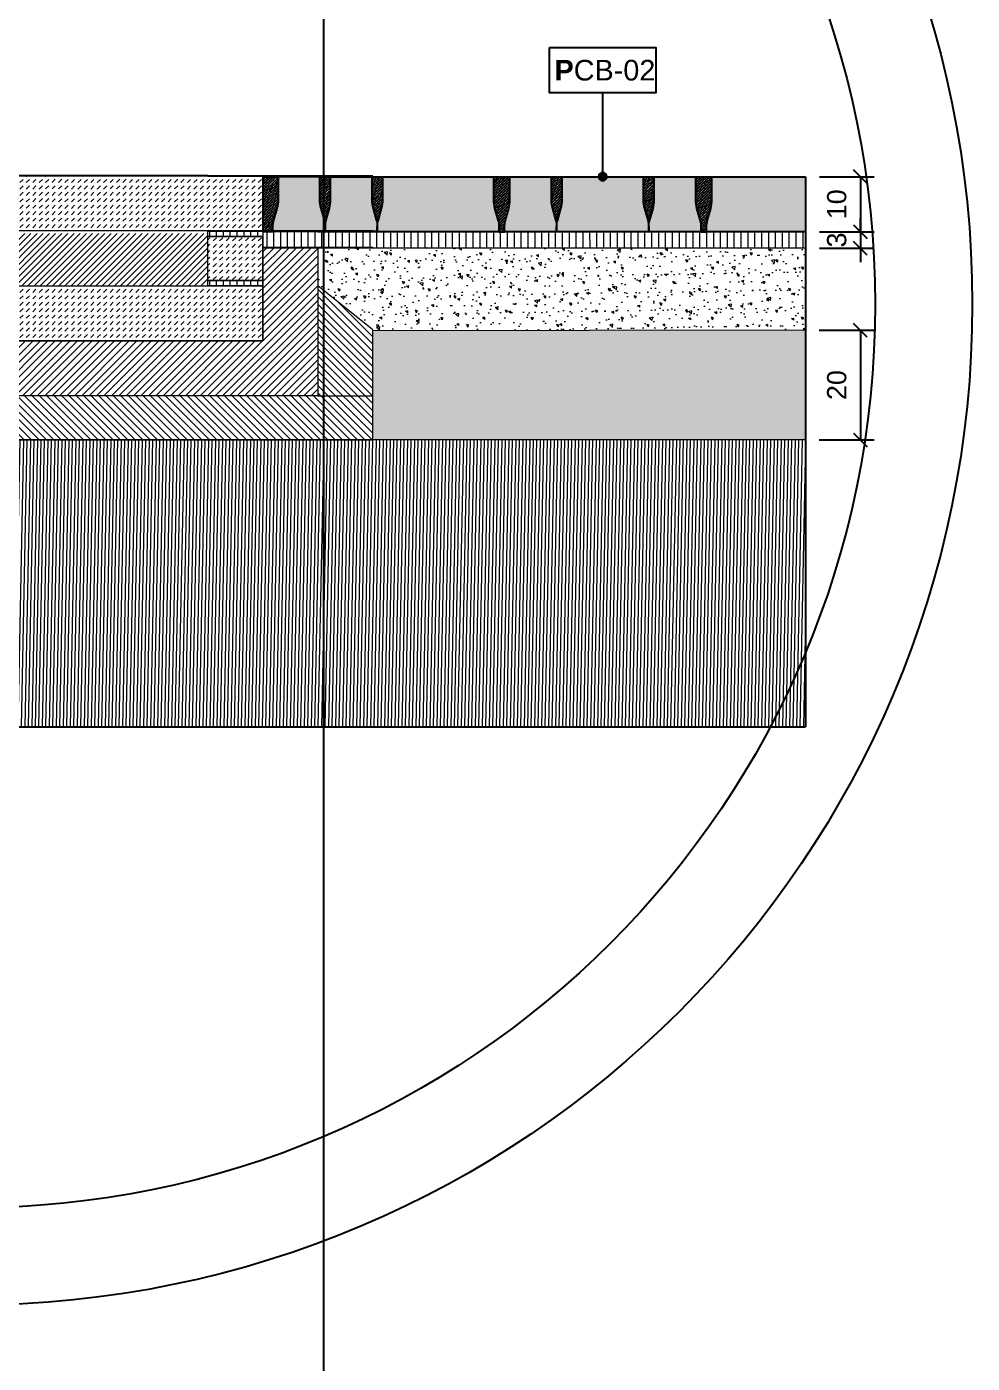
# Model space of a CAD drawing. Header units: metres. Extents: x -325 to 301, y -147 to 149.
# Drawn here: x 71.694 to 73.414, y 77.958 to 80.389 of the extents above; entities that cross this region are included whole.
import ezdxf

# ---------------------------------------------------------------- set-up
doc = ezdxf.new("R2010")
doc.units = ezdxf.units.M
doc.linetypes.add('HIDDEN', pattern=[0.375, 0.25, -0.125])
doc.layers.get('Defpoints').update_dxf_attribs({"lineweight": 13})
for name, color, linetype, plot in [('-aux', 50, 'Continuous', False), ('-AUX-QAD', 5, 'Continuous', False), ('02-L-AUX', 2, 'Continuous', False)]:
    doc.layers.add(name, color=color, linetype=linetype, plot=plot)
doc.layers.add('0-TX-1_25', color=7, linetype='Continuous', true_color=0x3f4f7f)
doc.layers.add('EIT_3 TR sorra', color=7, linetype='Continuous', true_color=0xd8ceb0)
for name, color, linetype in [('02-L-Waterfeatures 02', 152, 'Continuous'), ('1-L- kodolé', 7, 'Continuous'), ('1-SECCIÓ', 1, 'Continuous'), ('A-KEYPLAN_HATCH', 7, 'Continuous'), ('A_TEXT_2', 7, 'Continuous')]:
    doc.layers.add(name, color=color, linetype=linetype)
for name, color, linetype, lineweight, true_color in [('03-TR-Paviment_05_Open Joint Precast Pavements', 7, 'Continuous', 5, 0xb3b3b3), ('03-TR-Paviment_08_Natural Stone Bleachers', 7, 'Continuous', 5, 0xafad9d), ('3-TR sorra granitica', 7, 'Continuous', 0, 0xf2dac9), ('3-TR tot_u', 7, 'Continuous', 5, 0x787878)]:
    doc.layers.add(name, color=color, linetype=linetype, lineweight=lineweight, true_color=true_color)
for name, color, linetype, lineweight in [('1-CM', 7, 'Continuous', 0), ('3-TR Formigó', 252, 'Continuous', 0), ('3-TR Seleccionat', 44, 'Continuous', 0), ('3-TR Tot-u', 37, 'Continuous', 0)]:
    doc.layers.add(name, color=color, linetype=linetype, lineweight=lineweight)
doc.styles.get("Standard").update_dxf_attribs({"font": 'arial.ttf'})
doc.dimstyles.new('ISO-25', dxfattribs={"dimtxt": 0.1, "dimasz": 0.1, "dimexe": 0.1, "dimexo": 0.1, "dimgap": 0.1, "dimtad": 1, "dimdec": 0, "dimlfac": 100, "dimzin": 9, "dimtxsty": 'Standard', "dimblk": 'OBLIQUE', "dimcen": 0.1, "dimadec": 0, "dimazin": 0, "dimtfac": 1, "dimtdec": 0, "dimtmove": 0, "dimatfit": 3, "dimldrblk": 'OBLIQUE', "dimfxl": 1, "dimarcsym": 0})
pattern_1 = [(44.44704254352422, (41.87273347563943, 9.792104224077281), (0.001874050511207277, 0.006619192748027979), [0.008532812500000072, -0.001706562500000015, 0, -0.001706562500000015])]
pattern_2 = [(45, (-73.57863360661477, -79.45729303602415), (0, 0.01172304347040739), [0.00828944353406974, -0.00828944353406974])]

# ---------------------------------------------------------------- blocks, each defined once
blk = doc.blocks.new('POINT')
at = {"layer": '0-TX-1_25'}
h = blk.add_hatch(dxfattribs=at)
h.set_pattern_fill('ANGLE', color=256)
h.set_pattern_definition([(0, (-83.74681484067048, -12.72584030761209), (0, 6.985), [5.08, -1.905]), (90, (-83.74681484067048, -12.72584030761209), (-6.985, 4.277078946022131e-16), [5.08, -1.905])])
edge = h.paths.add_edge_path()
edge.add_arc((0, 0), 0.0075, 0, 360)
h = blk.add_hatch(color=256, dxfattribs=at)
h.dxf.hatch_style = 1
edge = h.paths.add_edge_path()
edge.add_arc((0, 0), 0.0075, 0, 360)
blk.add_circle((0, 0), 0.0075, dxfattribs=at)
blk = doc.blocks.new('hatch keyplan 2')
at = {"layer": 'A-KEYPLAN_HATCH'}
blk.add_lwpolyline([(0, 0.005476596624248486), (0.012874798693294, 0.005476596623793739), (0.012874798693294, -2.273736754432321e-13), (0, 0)], close=True, dxfattribs=at)
blk = doc.blocks.new('hatch keyplan')
at = {"layer": 'A-KEYPLAN_HATCH'}
blk.add_blockref('hatch keyplan 2', (1.430579833341536, 0.8521467901477053), dxfattribs=at)
blk = doc.blocks.new('PCB03')
at = {"layer": 'A-KEYPLAN_HATCH'}
blk.add_blockref('hatch keyplan', (-1.42957983326266, -0.8521467901535917), dxfattribs=at)
at = {"layer": 'A_TEXT_2', "insert": (0.0002022692309803231, 0.0039881901570753), "char_height": 0.0025, "attachment_point": 1}
blk.add_mtext_dynamic_manual_height_columns('\\pi0.00139;{\\fArial|b1|i0|c0|p34;P}CB-02', width=0.01456192034901793, gutter_width=0.015, heights=[0], dxfattribs=at)
blk = doc.blocks.new('_Oblique')
at = {"color": 0, "lineweight": -2}
blk.add_line((-0.499999999995058, -0.4999999998130015), (0.500000000028669, 0.500000000163238), dxfattribs=at)
blk = doc.blocks.new('*D1424')
at = {"layer": '0-TX-1_25', "color": 0, "lineweight": -2, "transparency": 16777216}
for p, q in [((73.13599021217303, 80.11629522311016), (73.23559043338759, 80.11629522311016)), ((73.21059043338758, 80.11629522311016), (73.21059043338758, 80.01629522559831)), ((73.13596491091366, 80.01629522559831), (73.23559043338759, 80.01629522559831))]:
    blk.add_line(p, q, dxfattribs=at)
at = {"layer": 'Defpoints', "color": 0, "transparency": 16777216}
for p in [(73.11099021217302, 80.11629522311016), (73.11096491091365, 80.01629522559831), (73.21059043338758, 80.01629522559831)]:
    blk.add_point(p, dxfattribs=at)
at = {"layer": '0-TX-1_25', "color": 0, "lineweight": -2, "transparency": 16777216, "xscale": 0.025, "yscale": 0.025, "zscale": 0.025}
for p, rotation in [((73.21059043338758, 80.11629522311016), 90), ((73.21059043338758, 80.01629522559831), 270)]:
    blk.add_blockref('_Oblique', p, dxfattribs=dict(at, rotation=rotation))
at = {"layer": '0-TX-1_25', "color": 0, "transparency": 16777216, "insert": (73.16772037881732, 80.0662952243542), "char_height": 0.035, "attachment_point": 5, "rotation": 90}
blk.add_mtext('10', dxfattribs=at)
blk = doc.blocks.new('*D1425')
at = {"layer": '0-TX-1_25', "color": 0, "lineweight": -2, "transparency": 16777216}
for p, q in [((73.21059043338721, 80.01628467904719), (73.21059043338721, 80.0412846790472)), ((73.13596490824526, 80.01628467904719), (73.23559043338722, 80.01628467904719)), ((73.21059043338721, 80.01628467904719), (73.21059043338721, 79.98621941384224)), ((73.13595730135434, 79.98621941384224), (73.23559043338722, 79.98621941384224)), ((73.21059043338721, 79.98621941384224), (73.21059043338721, 79.96121941384223))]:
    blk.add_line(p, q, dxfattribs=at)
at = {"layer": 'Defpoints', "color": 0, "transparency": 16777216}
for p in [(73.11096490824525, 80.01628467904719), (73.11095730135433, 79.98621941384224), (73.21059043338721, 79.98621941384224)]:
    blk.add_point(p, dxfattribs=at)
at = {"layer": '0-TX-1_25', "color": 0, "lineweight": -2, "transparency": 16777216, "xscale": 0.025, "yscale": 0.025, "zscale": 0.025}
for p, rotation in [((73.21059043338721, 80.01628467904719), 270), ((73.21059043338721, 79.98621941384224), 90)]:
    blk.add_blockref('_Oblique', p, dxfattribs=dict(at, rotation=rotation))
at = {"layer": '0-TX-1_25', "color": 0, "transparency": 16777216, "insert": (73.16770844157276, 80.00125204644468), "char_height": 0.035, "attachment_point": 5, "rotation": 90}
blk.add_mtext('3', dxfattribs=at)
blk = doc.blocks.new('*D1426')
at = {"layer": '0-TX-1_25', "color": 0, "lineweight": -2, "transparency": 16777216}
for p, q in [((73.13591957231003, 79.83710018296219), (73.23559043338776, 79.83710018296219)), ((73.21059043338775, 79.83710018296219), (73.21059043338775, 79.63758421608259)), ((73.13589140136014, 79.63758421608259), (73.23559043338776, 79.63758421608259))]:
    blk.add_line(p, q, dxfattribs=at)
at = {"layer": 'Defpoints', "color": 0, "transparency": 16777216}
for p in [(73.11091957231002, 79.83710018296219), (73.11089140136013, 79.63758421608259), (73.21059043338775, 79.63758421608259)]:
    blk.add_point(p, dxfattribs=at)
at = {"layer": '0-TX-1_25', "color": 0, "lineweight": -2, "transparency": 16777216, "xscale": 0.025, "yscale": 0.025, "zscale": 0.025}
for p, rotation in [((73.21059043338775, 79.83710018296219), 90), ((73.21059043338775, 79.63758421608259), 270)]:
    blk.add_blockref('_Oblique', p, dxfattribs=dict(at, rotation=rotation))
at = {"layer": '0-TX-1_25', "color": 0, "transparency": 16777216, "insert": (73.16772037881749, 79.73734219952236), "char_height": 0.035, "attachment_point": 5, "rotation": 90}
blk.add_mtext('20', dxfattribs=at)
blk = doc.blocks.new('Channel 40cm In Situ + NatStone BRIDGE')
at = {"layer": '02-L-Waterfeatures 02', "lineweight": 9, "transparency": 33554687}
h = blk.add_hatch(dxfattribs=at)
h.set_pattern_fill('ANSI31', color=256, scale=0.002499999999999999, angle=2.627825166700061e-09)
h.set_pattern_definition([(45.00000000262782, (-74.46839384800715, -31.50471234945122), (-0.005612660075925638, 0.005612660075410798), [])])
h.paths.add_polyline_path([(0.3000000000000114, 0.3751946548053837), (0.700000000000017, 0.3751946548053837), (0.6999999999999744, 0.2799999999999869), (0.2999999999999829, 0.2799999999999869)])
at = {"layer": '03-TR-Paviment_08_Natural Stone Bleachers'}
h = blk.add_hatch(dxfattribs=at)
h.set_pattern_fill('DASH', color=256, scale=0.00261084835718732, angle=45, style=0, double=1)
h.set_pattern_definition([(45, (-73.5786336066148, -79.25729303602415), (0, 0.01172304347040739), [0.00828944353406974, -0.00828944353406974])])
h.paths.add_polyline_path([(0.2021016175121417, 0.4799999999999898), (0.1999999999999602, 0.3799999999999955), (0.7999999999999545, 0.3803503295530533), (0.7999999999999545, 0.4796496704469178)])
h = blk.add_hatch(dxfattribs=at)
h.set_pattern_fill('DASH', color=256, scale=0.00261084835718732, angle=45, style=0, double=1)
h.set_pattern_definition(pattern_2)
h.paths.add_polyline_path([(0.2999999999999829, 0.370389309610772), (0.1999999999999886, 0.3703893096107862), (0.1999999999999886, 0.289999999999992), (0.2999999999999829, 0.289999999999992)])
h = blk.add_hatch(dxfattribs=at)
h.set_pattern_fill('DASH', color=256, scale=0.00261084835718732, angle=45, style=0, double=1)
h.set_pattern_definition(pattern_2)
h.paths.add_polyline_path([(0.6999999999999744, 0.3699999999999903), (0.6999999999999886, 0.289999999999992), (0.799999999999983, 0.289999999999992), (0.7999999999999687, 0.3699999999999903)])
h = blk.add_hatch(dxfattribs=at)
h.set_pattern_fill('DASH', color=256, scale=0.00261084835718732, angle=45, style=0, double=1)
h.set_pattern_definition(pattern_2)
h.paths.add_polyline_path([(0.2021016175121702, 0.2799999999999869), (0.1999999999999886, 0.1799999999999926), (0.799999999999983, 0.1803503295530504), (0.799999999999983, 0.2796496704469149)])
at = {"layer": '3-TR Formigó'}
h = blk.add_hatch(dxfattribs=at)
h.set_pattern_fill('ANSI31', color=256, scale=0.003, style=0)
h.set_pattern_definition([(45, (-1.72278030314429, -0.4671306817948562), (-0.006735192090801864, 0.006735192090801864), [])])
h.paths.add_polyline_path([(0.9005951657386646, 0.3498399860566224), (0.8004356631852261, 0.3501600139433663), (0.7995643368147398, 0.1799769889708358), (0.2003349191736561, 0.1799769889708358), (0.2003349762293283, 0.3500000212203531), (0.1003579746080447, 0.3499999787796497), (0.1003579302028186, 0.0799999999999983), (0.8994048342612899, 0.0800000000000125)])
h = blk.add_hatch(dxfattribs=at)
h.set_pattern_fill('ANSI31', color=256, scale=0.003, angle=270, style=0)
h.set_pattern_definition([(315, (-73.57863360661477, -79.45729303602415), (0.006735192090801866, 0.006735192090801864), [])])
h.paths.add_polyline_path([(0, 0), (0.9999999999999858, 0), (1, 0.2000000000000313), (0.8999999999999773, 0.2800000000000153), (0.8999999999999915, 0.07999999999998408), (0.1003579302028186, 0.0799999999999983), (0.09999999999999432, 0.2800000000000153), (-2.842170943040401e-14, 0.2000000000000313)])
at = {"layer": '3-TR sorra granitica'}
h = blk.add_hatch(dxfattribs=at)
h.set_pattern_fill('LINE', color=256, scale=0.09999999999999998, angle=54.36802460532453, style=0)
h.set_pattern_definition([(90.01449684407224, (24.09453329562963, 208.5451601081702), (-0.0124999995998879, -3.162720719002675e-06), [])])
h.paths.add_polyline_path([(0.2999999999999829, 0.3803893096107913), (0.1999999999999886, 0.3803893096107913), (0.1999999999999886, 0.3703893096107862), (0.2999999999999829, 0.3703893096107862)])
h = blk.add_hatch(dxfattribs=at)
h.set_pattern_fill('LINE', color=256, scale=0.09999999999999998, angle=54.36802460532453, style=0)
h.set_pattern_definition([(90.01449684407224, (24.59453329562963, 208.5447707985594), (-0.0124999995998879, -3.162720719002675e-06), [])])
h.paths.add_polyline_path([(0.799999999999983, 0.3799999999999812), (0.6999999999999886, 0.3799999999999812), (0.6999999999999886, 0.3699999999999761), (0.799999999999983, 0.3699999999999761)])
h = blk.add_hatch(dxfattribs=at)
h.set_pattern_fill('LINE', color=256, scale=0.09999999999999998, angle=54.36802460532453, style=0)
h.set_pattern_definition([(90.01449684407228, (24.09453329562963, 208.4547707985594), (-0.0124999995998879, -3.162720719002675e-06), [])])
h.paths.add_polyline_path([(0.2999999999999829, 0.289999999999992), (0.1999999999999886, 0.289999999999992), (0.1999999999999886, 0.2799999999999869), (0.2999999999999829, 0.2799999999999869)])
h = blk.add_hatch(dxfattribs=at)
h.set_pattern_fill('LINE', color=256, scale=0.09999999999999998, angle=54.36802460532453, style=0)
h.set_pattern_definition([(90.01449684407226, (24.59453329562963, 208.4547707985594), (-0.0124999995998879, -3.162720719002675e-06), [])])
h.paths.add_polyline_path([(0.799999999999983, 0.289999999999992), (0.6999999999999886, 0.289999999999992), (0.6999999999999886, 0.2799999999999869), (0.799999999999983, 0.2799999999999869)])
at = {"layer": '02-L-AUX'}
for points in [[(0.6999999999999886, 0.4799999999999898), (0, 0.4799999999998903)], [(0.6999999999999886, 0.4799999999999898), (0.9999999999999716, 0.4799999999998903)], [(0.1999999999999886, 0.3799999999999955), (0, 0.379999999999967)], [(0.1999999999999886, 0.3799999999999955), (0.2999999999999829, 0.3799999999999955)], [(0.1999999999999886, 0.3703893096107862), (0.2999999999999829, 0.3703893096107862)], [(0.6999999999999886, 0.3799999999999955), (0.9999999999999716, 0.379999999999967)], [(0.1999999999999886, 0.3499999999999943), (0, 0.3500000000000369)], [(0.799999999999983, 0.3499999999999943), (0.9999999999999716, 0.3500000000000369)]]:
    blk.add_lwpolyline(points, dxfattribs=at)
at = {"layer": '1-CM'}
for points in [[(0.1999999999999886, 0.3799999999999955), (0.1999999999999744, 0.4799999999999187), (0.7999999999999687, 0.4799999999999471), (0.7999999999999687, 0.3799999999999955)], [(0.1999999999999886, 0.3703893096107862), (0.2999999999999829, 0.3703893096107862), (0.2999999999999829, 0.3799999999999955), (0.1999999999999886, 0.3799999999999955)], [(0.7999999999999687, 0.3699999999999761), (0.6999999999999886, 0.3699999999999761), (0.6999999999999886, 0.3799999999999955), (0.7999999999999687, 0.3799999999999955)], [(0.6999999999999886, 0.289999999999992), (0.6999999999999744, 0.3699999999999903), (0.7999999999999687, 0.3699999999999903), (0.799999999999983, 0.289999999999992)], [(0.8999999999999915, 0.0799999999999983), (0.09999999999999432, 0.0799999999999983), (0.09999999999999432, 0.3499999999999943), (0.1999999999999886, 0.3499999999999943), (0.1999999999999886, 0.1799999999999926), (0.799999999999983, 0.1799999999999926), (0.799999999999983, 0.3499999999999943), (0.8999999999999773, 0.3499999999999943)], [(0.2999999999999829, 0.289999999999992), (0.1999999999999886, 0.289999999999992), (0.1999999999999886, 0.2799999999999869), (0.2999999999999829, 0.2799999999999869)], [(0.1999999999999886, 0.2799999999999869), (0.799999999999983, 0.2799999999999869), (0.799999999999983, 0.1799999999999926), (0.1999999999999886, 0.1799999999999926)], [(0.6999999999999886, 0.289999999999992), (0.799999999999983, 0.289999999999992), (0.799999999999983, 0.2799999999999869), (0.6999999999999886, 0.2799999999999869)]]:
    blk.add_lwpolyline(points, close=True, dxfattribs=at)
for points in [[(0.2999999999999829, 0.3703893096107862), (0.2999999999999829, 0.289999999999992), (0.1999999999999886, 0.289999999999992), (0.1999999999999886, 0.3703893096107862)], [(0.1999999999999886, 0.3703893096107862), (0.2999999999999829, 0.3703893096107862)], [(0.09999999999999432, 0.2800000000000153), (-2.842170943040401e-14, 0.2000000000000313), (0, 0.0799999999999983), (0, 0), (0.8999999999999915, 0), (0.9999999999999858, 0), (0.9999999999999716, 0.07999999999998408), (1, 0.2000000000000313), (0.8999999999999773, 0.2800000000000153)]]:
    blk.add_lwpolyline(points, dxfattribs=at)
at = {"layer": '1-CM', "linetype": 'HIDDEN', "ltscale": 0.05}
for points in [[(0.1003579302028186, 0.0799999999999983), (0.0003579302028242637, 0.0799999999999983)], [(0.8999999999999773, 0.07999999999998408), (0.9999999999999716, 0.07999999999998408)]]:
    blk.add_lwpolyline(points, dxfattribs=at)

msp = doc.modelspace()

# ---------------------------------------------------------------- hatches: boundary and pattern name
at = {"layer": '03-TR-Paviment_05_Open Joint Precast Pavements'}
h = msp.add_hatch(color=256, dxfattribs=at)
h.dxf.hatch_style = 1
edge = h.paths.add_edge_path()
edge.add_line((72.14197461872074, 80.01654385097699), (72.14197669099711, 80.02473962907001))
edge.add_arc((72.19039425272204, 80.02472737756047), 0.04841756327498413, 163.9864828330306, 179.9855019594206, ccw=False)
edge.add_line((72.14385545353286, 80.03808404643847), (72.14980734171002, 80.05882227627598))
edge.add_arc((72.09488015632554, 80.07458641513875), 0.05714458651827878, 343.9864856215274, 359.9855047478089)
edge.add_line((72.15202474101508, 80.07457195813701), (72.15203514688491, 80.11569723108384))
edge.add_line((72.15203514688491, 80.11569723108384), (72.15283235199857, 80.11569703030851))
edge.add_line((72.15283235199857, 80.11569703030851), (72.152832564633, 80.11654110609189))
edge.add_line((72.152832564633, 80.11654110609189), (72.22613035719523, 80.11652256095043))
edge.add_line((72.22613035719523, 80.11652256095043), (72.2261301436289, 80.11567848283899))
edge.add_line((72.2261301436289, 80.11567848283899), (72.22692734967482, 80.11567828578869))
edge.add_line((72.22692734967482, 80.11567828578869), (72.22691694333854, 80.07455300958236))
edge.add_arc((72.28406152968404, 80.07453854921764), 0.05714458817508952, 179.9855013763469, 195.9845205026305)
edge.add_line((72.2291263724772, 80.05880220719162), (72.23506776470012, 80.03806096395788))
edge.add_arc((72.18852222389967, 80.0247278503118), 0.04841755144475517, -0.014495633855574397, 15.984523492531878, ccw=False)
edge.add_line((72.23693977379489, 80.02471560083904), (72.2369376991902, 80.01651982274662))
edge.add_line((72.2369376991902, 80.01651982274662), (72.14197461872074, 80.01654385097699))
h = msp.add_hatch(color=256, dxfattribs=at)
h.dxf.hatch_style = 1
edge = h.paths.add_edge_path()
edge.add_line((72.23693770017405, 80.01651634961156), (72.23693977245043, 80.02471212770459))
edge.add_arc((72.28535733417536, 80.02469987619504), 0.04841756327498413, 163.9864828330306, 179.9855019594206, ccw=False)
edge.add_line((72.23881853498618, 80.03805654507305), (72.24477042316333, 80.05879477491055))
edge.add_arc((72.18984323777886, 80.07455891377333), 0.05714458651827878, 343.9864856215274, 359.9855047478089)
edge.add_line((72.2469878224684, 80.07454445677159), (72.24699822833823, 80.11566972971842))
edge.add_line((72.24699822833823, 80.11566972971842), (72.24779543345188, 80.11566952894309))
edge.add_line((72.24779543345188, 80.11566952894309), (72.24779564608632, 80.11651360472646))
edge.add_line((72.24779564608632, 80.11651360472646), (72.32109343864855, 80.116495059585))
edge.add_line((72.32109343864855, 80.116495059585), (72.32109322508221, 80.11565098147356))
edge.add_line((72.32109322508221, 80.11565098147356), (72.32189043112814, 80.11565078442327))
edge.add_line((72.32189043112814, 80.11565078442327), (72.32188002479185, 80.07452550821694))
edge.add_arc((72.37902461113735, 80.07451104785221), 0.05714458817508952, 179.9855013763469, 195.9845205026305)
edge.add_line((72.32408945393051, 80.0587747058262), (72.33003084615343, 80.03803346259245))
edge.add_arc((72.28348530535298, 80.02470034894638), 0.04841755144475517, -0.014495633855574397, 15.984523492531878, ccw=False)
edge.add_line((72.3319028552482, 80.02468809947362), (72.33190078064351, 80.0164923213812))
edge.add_line((72.33190078064351, 80.0164923213812), (72.23693770017405, 80.01651634961156))
h = msp.add_hatch(color=256, dxfattribs=at)
h.dxf.hatch_style = 1
edge = h.paths.add_edge_path()
edge.add_line((72.33190078437003, 80.01649232626971), (72.33190285664654, 80.02468810482839))
edge.add_arc((72.38032041316853, 80.02467585427846), 0.04841755807180651, 163.9864839670533, 179.9855030934418, ccw=False)
edge.add_line((72.33378161871627, 80.03803252079997), (72.33973350689341, 80.05877075063749))
edge.add_arc((72.28480631653878, 80.07453489020001), 0.05714459148861489, 343.9864863218742, 359.9855054481558)
edge.add_line((72.34195090619883, 80.07452043389551), (72.34196131160299, 80.11564570684244))
edge.add_line((72.34196131160299, 80.11564570684244), (72.3427585171822, 80.11564550560135))
edge.add_line((72.3427585171822, 80.11564550560135), (72.3427587307483, 80.11648958278148))
edge.add_line((72.3427587307483, 80.11648958278148), (72.54233017366995, 80.11643908822616))
edge.add_line((72.54233017366995, 80.11643908822616), (72.54232995963795, 80.11559501011483))
edge.add_line((72.54232995963795, 80.11559501011483), (72.54312716475219, 80.1155948116678))
edge.add_line((72.54312716475219, 80.1155948116678), (72.54311676027892, 80.07446953685798))
edge.add_arc((72.60026134804787, 80.0744550746033), 0.05714458959901223, 179.9854994817636, 195.9845186080448)
edge.add_line((72.5453261889518, 80.0587187340017), (72.55126758164039, 80.03797749076782))
edge.add_arc((72.50472204037514, 80.02464438043548), 0.0484175509790517, -0.01449955507098366, 15.984519571321187, ccw=False)
edge.add_line((72.55313958980382, 80.02463212764923), (72.55313751659614, 80.01643634955646))
edge.add_line((72.55313751659614, 80.01643634955646), (72.33190078437003, 80.01649232626971))
h = msp.add_hatch(color=256, dxfattribs=at)
h.dxf.hatch_style = 1
edge = h.paths.add_edge_path()
edge.add_line((72.56313751558933, 80.01643382916293), (72.56313958926295, 80.02462960818691))
edge.add_arc((72.61155714956341, 80.02461735478816), 0.0484175618509946, 163.986480596979, 179.9854997233697, ccw=False)
edge.add_line((72.56501835226423, 80.03797402508958), (72.57097023950992, 80.05871225446171))
edge.add_arc((72.51604305246885, 80.07447639355779), 0.05714458817495802, 343.9864858548934, 359.9855049811771)
edge.add_line((72.57318763881513, 80.07446193678838), (72.57319804468518, 80.11558721066653))
edge.add_line((72.57319804468518, 80.11558721066653), (72.57399524979897, 80.11558701035688))
edge.add_line((72.57399524979897, 80.11558701035688), (72.57399546289881, 80.1164310852088))
edge.add_line((72.57399546289881, 80.1164310852088), (72.64729325499538, 80.11641254006747))
edge.add_line((72.64729325499538, 80.11641254006747), (72.64729304142928, 80.11556846288734))
edge.add_line((72.64729304142928, 80.11556846288734), (72.6480902470091, 80.11556826397454))
edge.add_line((72.6480902470091, 80.11556826397454), (72.64807984207023, 80.07444298963047))
edge.add_arc((72.70522443338587, 80.07442852856612), 0.05714459314539916, 179.9855006761281, 195.9845198024084)
edge.add_line((72.65028927120856, 80.05869218584276), (72.65623066343159, 80.03795094307466))
edge.add_arc((72.60968511719582, 80.02461783204498), 0.04841755594942083, -0.014500381517507321, 15.984518744868922, ccw=False)
edge.add_line((72.65810267159469, 80.02460557855909), (72.65810059792156, 80.01640980139776))
edge.add_line((72.65810059792156, 80.01640980139776), (72.56313751558933, 80.01643382916293))
h = msp.add_hatch(color=256, dxfattribs=at)
h.dxf.hatch_style = 1
edge = h.paths.add_edge_path()
edge.add_line((72.65810059792355, 80.016409809314), (72.65810267206272, 80.02460558787222))
edge.add_arc((72.70652022977669, 80.02459334086845), 0.04841755926287322, 163.9864881638198, 179.985507290213, ccw=False)
edge.add_line((72.65998143320124, 80.03795000430969), (72.66593332091271, 80.05868823414734))
edge.add_arc((72.6110061307915, 80.07445237536666), 0.05714459172131069, 343.9864846605887, 359.9855037868737)
edge.add_line((72.66815072068383, 80.0744379174052), (72.66816112655363, 80.11556319035205))
edge.add_line((72.66816112655363, 80.11556319035205), (72.66895833166717, 80.11556298911106))
edge.add_line((72.66895833166717, 80.11556298911106), (72.66895854523291, 80.1164070648942))
edge.add_line((72.66895854523291, 80.1164070648942), (72.814784411832, 80.11637016982904))
edge.add_line((72.814784411832, 80.11637016982904), (72.8147841973342, 80.11552609125215))
edge.add_line((72.8147841973342, 80.11552609125215), (72.81558140291448, 80.11552589420198))
edge.add_line((72.81558140291448, 80.11552589420198), (72.81557099704385, 80.07440061799552))
edge.add_arc((72.87271558385576, 80.07438616094421), 0.05714458864066561, 179.9855046986487, 195.9845238249312)
edge.add_line((72.81778042711382, 80.05864981560457), (72.82372181887098, 80.03790857190525))
edge.add_arc((72.77717627641374, 80.02457545802676), 0.04841755310148695, -0.014495909354820924, 15.984523217032176, ccw=False)
edge.add_line((72.82559382796563, 80.02456320832077), (72.82559175475828, 80.01636743162499))
edge.add_line((72.82559175475828, 80.01636743162499), (72.65810059792355, 80.016409809314))
h = msp.add_hatch(color=256, dxfattribs=at)
h.dxf.hatch_style = 1
edge = h.paths.add_edge_path()
edge.add_line((72.82559175475828, 80.01636743162499), (72.82559382703465, 80.02456320971801))
edge.add_arc((72.87401138875958, 80.02455095820848), 0.04841756327498413, 163.9864828330468, 179.9855019594375, ccw=False)
edge.add_line((72.8274725895704, 80.03790762708647), (72.83342447774754, 80.05864585692397))
edge.add_arc((72.77849729236308, 80.07440999578678), 0.05714458651827296, 343.9864856214961, 359.9855047477805)
edge.add_line((72.83564187705262, 80.07439553878501), (72.83565228292245, 80.11552081173184))
edge.add_line((72.83565228292245, 80.11552081173184), (72.83644948803611, 80.11552061095648))
edge.add_line((72.83644948803611, 80.11552061095648), (72.83644970067054, 80.11636468673989))
edge.add_line((72.83644970067054, 80.11636468673989), (72.90974749323276, 80.11634614159843))
edge.add_line((72.90974749323276, 80.11634614159843), (72.90974727966643, 80.11550206348699))
edge.add_line((72.90974727966643, 80.11550206348699), (72.91054448571236, 80.11550186643669))
edge.add_line((72.91054448571236, 80.11550186643669), (72.91053407937606, 80.07437659023034))
edge.add_arc((72.96767866572152, 80.07436212986569), 0.05714458817504688, 179.9855013764181, 195.984520502701)
edge.add_line((72.91274350851474, 80.05862578783962), (72.91868490073766, 80.03788454460586))
edge.add_arc((72.87213935993721, 80.02455143095979), 0.04841755144475517, -0.014495633855574397, 15.984523492531878, ccw=False)
edge.add_line((72.92055690983243, 80.02453918148703), (72.92055483522773, 80.01634340339461))
edge.add_line((72.92055483522773, 80.01634340339461), (72.82559175475828, 80.01636743162499))
h = msp.add_hatch(color=256, dxfattribs=at)
h.dxf.hatch_style = 1
edge = h.paths.add_edge_path()
edge.add_line((73.11096491091365, 80.01629522559828), (73.110990212173, 80.11629522311013))
edge.add_line((73.110990212173, 80.11629522311013), (72.94141278339035, 80.11633812833628))
edge.add_line((72.94141278339035, 80.11633812833628), (72.9414125698246, 80.11549405255313))
edge.add_line((72.9414125698246, 80.11549405255313), (72.94061536471118, 80.11549425425979))
edge.add_line((72.94061536471118, 80.11549425425979), (72.94060495930705, 80.07436898131283))
edge.add_arc((72.88346036752613, 80.07438344069854), 0.05714459361025222, 343.98648323284095, 359.9855023593302, ccw=False)
edge.add_line((72.93838755907016, 80.0586192975894), (72.93243567135868, 80.03788106775174))
edge.add_arc((72.97897446581098, 80.02452440123027), 0.04841755807183493, 163.9864839671149, 179.9855030934746)
edge.add_line((72.93055690928895, 80.02453665178017), (72.93055483654678, 80.01634087322162))
edge.add_line((72.93055483654678, 80.01634087322162), (73.11096491091365, 80.01629522559828))
at = {"layer": '3-TR Seleccionat'}
h = msp.add_hatch(dxfattribs=at)
h.set_pattern_fill('ANSI31', color=256, scale=0.002, angle=223.8682194563586, style=0)
h.set_pattern_definition([(268.8682194563586, (428207.7918871925, -659342.0485107687), (-0.006348761178338337, 0.0001254252782496586), [])])
h.paths.add_polyline_path([(70.23050290358867, 79.63742942411915), (70.23050290358867, 79.11534834763397), (73.11134009792734, 79.11534834763397), (73.11134009792734, 79.6379909167658), (72.02354350174323, 79.6379909167658), (71.50344901365679, 79.6379909167658)])
at = {"layer": '3-TR sorra granitica'}
h = msp.add_hatch(dxfattribs=at)
h.set_pattern_fill('LINE', color=256, scale=0.09999999999999998, angle=54.36802460532453, style=0)
h.set_pattern_definition([(90.01449684407235, (95.79110275207881, 288.1782643240952), (-0.0124999995998879, -3.162720719002675e-06), [])])
h.paths.add_polyline_path([(72.2257727788906, 80.01625808077549), (72.22388603008774, 80.01534899272204), (72.12401129446116, 80.01609676928823), (72.12384176818212, 80.00800476194206), (72.12392653132164, 80.00768157967886), (72.12392653132164, 79.98768157967886), (72.22386579890644, 79.98702847060821), (72.22388596028935, 80.0162579862842)])
h.paths.add_polyline_path([(73.11095743059472, 79.98673022020894), (73.1109649127316, 80.01630241091414), (72.22619449281846, 80.01625810189476), (72.22961439903098, 79.98702472745104)])
at = {"layer": '3-TR Tot-u'}
h = msp.add_hatch(dxfattribs=at)
h.set_pattern_fill('EARTH', color=256, scale=0.005, angle=-84.07414778341365)
h.set_pattern_definition([(275.9258522165863, (7.704253271968483, 0.250561291882903), (0.03485825126725671, -0.02830242601949161), [0.03175, -0.03175]), (275.9258522165863, (7.716095898959749, 0.251790509116859), (0.03485825126725671, -0.02830242601949161), [0.03175, -0.03175]), (275.9258522165863, (7.727938525951013, 0.2530197263508149), (0.03485825126725671, -0.02830242601949161), [0.03175, -0.03175]), (5.925852216586344, (7.732295807359421, 0.2494819230983785), (0.02830242601949161, 0.03485825126725671), [0.03174999999999998, -0.03174999999999998]), (5.925852216586344, (7.733525024593376, 0.2376392961071132), (0.02830242601949161, 0.03485825126725671), [0.03174999999999998, -0.03174999999999998]), (5.925852216586344, (7.734754241827332, 0.2257966691158478), (0.02830242601949161, 0.03485825126725671), [0.03174999999999998, -0.03174999999999998])])
h.paths.add_polyline_path([(71.32392653132165, 79.83777331075562), (70.23050290358867, 79.83742942411915), (70.23050290358867, 79.63742942411915), (73.11086919515688, 79.6379909167658), (73.11091957231001, 79.83710018296216), (72.32392653132167, 79.83628327515538), (72.32392653132165, 79.71566186349253), (72.32392653132166, 79.63777331075559), (71.32392653132167, 79.6378365292112)])
at = {"layer": '3-TR tot_u'}
h = msp.add_hatch(dxfattribs=at)
h.set_pattern_fill('AR-CONC', color=256, scale=0.0002499999999999997, angle=92.9928143935928)
h.set_pattern_definition([(142.9928143935928, (7.904253271968486, 0.250561291882903), (0.00160133854976033, 0.04569209416202706), [0.004762499999999995, -0.05238749999999995]), (87.99281439359284, (7.904253271968486, 0.250561291882903), (-0.04723904418761809, -0.01129264178091974), [0.003809999999999996, -0.04191014604249996]), (193.4442590935928, (7.904386716578123, 0.2543689541782528), (-0.04563770368725484, 0.03439945236275431), [0.004047502199999993, -0.04452256114999992]), (139.1770143935928, (7.891570593619341, 0.2498982157996776), (0.00695793884922797, 0.0682260934048176), [0.007143749999999992, -0.07858124999999991]), (189.6283720035927, (7.892150415296188, 0.2555837182149712), (-0.06487092434638955, 0.05604051034146583), [0.006071255784999993, -0.06678390203999993]), (84.17696556359282, (7.891570593619341, 0.2498982157996776), (-0.06487092434352237, 0.05604051034498883), [0.005714991767499994, -0.06286493297999993]), (113.9928143935928, (7.894409725165015, 0.2564053239950561), (0.02355245547627941, 0.03918673552424966), [0.004762499999999994, -0.05238749999999994]), (58.99281439359278, (7.894409725165015, 0.2564053239950561), (-0.04679086962607495, 0.01302528763197387), [0.003809999999999996, -0.04190999999999995]), (164.4442593935928, (7.896372429800865, 0.259670885287972), (-0.02323841438272714, 0.05221202305941412), [0.004047502199999996, -0.04452248439999995]), (130.4928143935928, (7.904253271968486, 0.250561291882903), (-0.02115024290892982, -0.0003325720948346777), [0, -0.04140199999999996, 0, -0.04254499999999996, 0, -0.04206874999999995]), (100.4928143935928, (7.904253271968486, 0.250561291882903), (-0.02588315998721204, 0.01537450676871891), [0, -0.02425699999999997, 0, -0.04044949999999996, 0, -0.01603374999999999]), (60.4928143935928, (7.904992601801282, 0.2364201055236071), (-0.0003395878614522781, 0.03392619092123889), [0, -0.01587499999999998, 0, -0.04952999999999995, 0, -0.06572249999999992]), (50.49281439359279, (7.905324139842895, 0.2300787663490349), (-0.008281435526141462, 0.03664990282591291), [0, -0.02063749999999996, 0, -0.03289299999999994, 0, -0.04667249999999992])])
h.paths.add_polyline_path([(73.11091965561216, 79.83742942411915), (73.11095735991641, 79.98645087305734), (72.2267400989687, 79.98702659902962), (72.22392653132165, 79.9177733107556), (72.32392653132167, 79.83777331075562)])
at = {"layer": 'EIT_3 TR sorra'}
h = msp.add_hatch(dxfattribs=at)
h.set_pattern_fill('ANSI36', color=256, scale=0.00107500000000001, angle=-0.5529574564757708, style=0, double=1)
h.set_pattern_definition([(44.44704254352422, (42.36642444521857, 9.79225188361374), (0.001874050511207277, 0.006619192748027979), [0.008532812500000068, -0.001706562500000014, 0, -0.001706562500000014])])
edge = h.paths.add_edge_path()
edge.add_arc((72.20983876221808, 80.02143807555075), 0.06804272974132691, 165.8674563843116, 184.1520075829988, ccw=False)
edge.add_line((72.14385544862994, 80.0380517867129), (72.14980733494535, 80.05879002027619))
edge.add_arc((72.09488014743751, 80.07455415605882), 0.05714458770955504, 343.9864891772983, 359.9855083035136)
edge.add_line((72.15202473331922, 80.0745397026031), (72.15203513960797, 80.11566847173489))
edge.add_line((72.15203513960797, 80.11566847173489), (72.13196426192702, 80.11567354908219))
edge.add_line((72.13196426192702, 80.11567354908219), (72.12391513321377, 80.11561301352232))
edge.add_line((72.12391513321377, 80.11561301352232), (72.12393788063673, 80.01646939093645))
edge.add_line((72.12393788063673, 80.01646939093645), (72.14197461242092, 80.01651159171743))
h = msp.add_hatch(dxfattribs=at)
h.set_pattern_fill('ANSI36', color=256, scale=0.00107500000000001, angle=-0.5529574564757708, style=0, double=1)
h.set_pattern_definition([(44.44704254352422, (41.77777039604691, 9.792131720552778), (0.001874050511207277, 0.006619192748027979), [0.00853281250000007, -0.001706562500000015, 0, -0.001706562500000015])])
edge = h.paths.add_edge_path()
edge.add_line((72.23693770110366, 80.01651634518751), (72.2369397747769, 80.02471212281453))
edge.add_arc((72.28535732775369, 80.02469987345653), 0.04841755452629471, 163.9864853767539, 179.9855045028616, ccw=False)
edge.add_line((72.23881853638073, 80.03805653785493), (72.24477042269618, 80.0587947714182))
edge.add_arc((72.18984323423129, 80.07455891240431), 0.05714459006491449, 343.9864844272153, 359.9855035534343)
edge.add_line((72.24698782246716, 80.07454445421045), (72.2469982292167, 80.11567320401714))
edge.add_line((72.2469982292167, 80.11567320401714), (72.22692735153562, 80.11567828089876))
edge.add_line((72.22692735153562, 80.11567828089876), (72.22691694525163, 80.07454953062627))
edge.add_arc((72.2840615351436, 80.07453507145175), 0.05714459172126336, 179.9855025705973, 195.984521696908)
edge.add_line((72.22912637485571, 80.05879872730412), (72.2350677675449, 80.03805748639854))
edge.add_arc((72.18852223148212, 80.02472437510647), 0.04841754624202139, -0.01449676774711861, 15.984522358467814, ccw=False)
edge.add_line((72.23693977617437, 80.02471212467684), (72.23693770203485, 80.01651634472164))
h = msp.add_hatch(dxfattribs=at)
h.set_pattern_fill('ANSI36', color=256, scale=0.00107500000000001, angle=-0.5529574564757708, style=0, double=1)
h.set_pattern_definition(pattern_1)
edge = h.paths.add_edge_path()
edge.add_line((72.33190078069617, 80.01648884871202), (72.33190285436942, 80.02468462633904))
edge.add_arc((72.3803204073462, 80.02467237698103), 0.04841755452629471, 163.9864853767539, 179.9855045028616, ccw=False)
edge.add_line((72.33378161597325, 80.03802904137943), (72.3397335022887, 80.05876727494271))
edge.add_arc((72.28480631382381, 80.07453141592882), 0.05714459006491449, 343.9864844272153, 359.9855035534343)
edge.add_line((72.34195090205968, 80.07451695773496), (72.34196130880922, 80.11564570754165))
edge.add_line((72.34196130880922, 80.11564570754165), (72.32189043112814, 80.11565078442327))
edge.add_line((72.32189043112814, 80.11565078442327), (72.32188002484415, 80.07452203415077))
edge.add_arc((72.37902461473612, 80.07450757497625), 0.05714459172126336, 179.9855025705973, 195.984521696908)
edge.add_line((72.32408945444823, 80.05877123082863), (72.33003084713742, 80.03802998992305))
edge.add_arc((72.28348531107464, 80.02469687863098), 0.04841754624202139, -0.01449676774711861, 15.984522358467814, ccw=False)
edge.add_line((72.33190285576688, 80.02468462820134), (72.33190078162737, 80.01648884824614))
h = msp.add_hatch(dxfattribs=at)
h.set_pattern_fill('ANSI36', color=256, scale=0.00107500000000001, angle=-0.5529574564757708, style=0, double=1)
h.set_pattern_definition(pattern_1)
edge = h.paths.add_edge_path()
edge.add_line((72.55313751525058, 80.01643287199818), (72.56313751330988, 80.01643034136036))
edge.add_line((72.56313751330988, 80.01643034136036), (72.56313958744914, 80.02462612038423))
edge.add_arc((72.61155713876904, 80.02461387079379), 0.04841755286946739, 163.9864851012045, 179.9855042273121, ccw=False)
edge.add_line((72.56501834905286, 80.03797053495894), (72.57097023490253, 80.05870876805669))
edge.add_arc((72.51604305140789, 80.07447290834297), 0.05714458509447293, 343.9864837269268, 359.9855028531442)
edge.add_line((72.57318763467315, 80.07445844945192), (72.57319804096007, 80.11558721136596))
edge.add_line((72.57319804096007, 80.11558721136596), (72.54312716382259, 80.11559481842012))
edge.add_line((72.54312716382259, 80.11559481842012), (72.54311675846724, 80.07446605743718))
edge.add_arc((72.60026134835925, 80.07445159826266), 0.057144591721306, 179.9855025705973, 195.98452169691)
edge.add_line((72.54532618807131, 80.05871525411501), (72.55126758076051, 80.03797401320944))
edge.add_arc((72.50472204115157, 80.02464090310939), 0.04841754932281962, -0.0144992794035943, 15.98451984680878, ccw=False)
edge.add_line((72.55313958892407, 80.02462865055651), (72.55313751525058, 80.01643287199818))
edge.add_line((72.55313751525058, 80.01643287199818), (72.56313751330988, 80.01643034136036))
h = msp.add_hatch(dxfattribs=at)
h.set_pattern_fill('ANSI36', color=256, scale=0.00107500000000001, angle=-0.5529574564757708, style=0, double=1)
h.set_pattern_definition(pattern_1)
edge = h.paths.add_edge_path()
edge.add_line((72.65810059564187, 80.01640631266386), (72.65810266931513, 80.02460209029086))
edge.add_arc((72.7065202239488, 80.02458984116528), 0.04841755618312204, 163.9864856523033, 179.985504778411, ccw=False)
edge.add_line((72.65998143091907, 80.03794650579692), (72.66593331723439, 80.05868473889453))
edge.add_arc((72.61100612734606, 80.07444888177056), 0.05714459195448841, 343.9864829995308, 359.9855021257485)
edge.add_line((72.66815071747115, 80.07443442215231), (72.6681611228285, 80.11556319105149))
edge.add_line((72.6681611228285, 80.11556319105149), (72.64809024468177, 80.11556826793324))
edge.add_line((72.64809024468177, 80.11556826793324), (72.64807983932442, 80.07443949903404))
edge.add_arc((72.70522443087312, 80.07442503962625), 0.05714459337803798, 179.9855023371292, 195.9845214634393)
edge.add_line((72.65028926892838, 80.05868869524623), (72.65623066115165, 80.03794745340943))
edge.add_arc((72.60968512886734, 80.02461433926848), 0.04841754339416195, -0.01449229551587905, 15.98452683069462, ccw=False)
edge.add_line((72.65810267071268, 80.0246020926188), (72.65810059657296, 80.01640631173231))
h = msp.add_hatch(dxfattribs=at)
h.set_pattern_fill('ANSI36', color=256, scale=0.00107500000000001, angle=-0.5529574564757708, style=0, double=1)
h.set_pattern_definition(pattern_1)
edge = h.paths.add_edge_path()
edge.add_line((72.82559175061358, 80.01636393357835), (72.82559382614959, 80.02455971167052))
edge.add_arc((72.87401138101559, 80.02454746088799), 0.04841755641587452, 163.9864836915813, 179.9855028176907, ccw=False)
edge.add_line((72.82747258821922, 80.03790412717645), (72.83342447453465, 80.05864236073974))
edge.add_arc((72.77849728702681, 80.07440649652237), 0.05714458770955504, 343.9864891772983, 359.9855083035136)
edge.add_line((72.83564187290852, 80.07439204306665), (72.83565227919728, 80.11552081219844))
edge.add_line((72.83565227919728, 80.11552081219844), (72.81558140151633, 80.11552588954574))
edge.add_line((72.81558140151633, 80.11552588954574), (72.81557099615878, 80.07439711994803))
edge.add_arc((72.87271558297054, 80.07438266289672), 0.05714458864050929, 179.9855046986487, 195.9845238249607)
edge.add_line((72.81778042622875, 80.05864631755709), (72.82372181752083, 80.0379050761862))
edge.add_arc((72.77717627884157, 80.0245719594587), 0.04841755025414485, -0.014491436956006964, 15.984527689258016, ccw=False)
edge.add_line((72.82559382754707, 80.02455971353281), (72.82559175201021, 80.01636393218098))
h = msp.add_hatch(dxfattribs=at)
h.set_pattern_fill('ANSI36', color=256, scale=0.00107500000000001, angle=-0.5529574564757708, style=0, double=1)
h.set_pattern_definition(pattern_1)
edge = h.paths.add_edge_path()
edge.add_line((72.920554835274, 80.0163399053469), (72.93055483286776, 80.01633737517486))
edge.add_line((72.93055483286776, 80.01633737517486), (72.93055690793808, 80.02453315326714))
edge.add_arc((72.97897446068251, 80.02452090556588), 0.04841755429351392, 163.9864873372218, 179.9855064633297, ccw=False)
edge.add_line((72.93243566907628, 80.03787756830766), (72.93838755632315, 80.05861580233636))
edge.add_arc((72.88346037093851, 80.07437994119921), 0.05714458651846229, 343.9864856215061, 359.9855047477235)
edge.add_line((72.94060495562823, 80.07436548419739), (72.94061536191732, 80.11549425472616))
edge.add_line((72.94061536191732, 80.11549425472616), (72.91054448384864, 80.1155018622462))
edge.add_line((72.91054448384864, 80.1155018622462), (72.91053407895666, 80.07437309218275))
edge.add_arc((72.96767866861539, 80.07435863135157), 0.05714459148843981, 179.9855009094963, 195.9845200358107)
edge.add_line((72.91274350809509, 80.05862228886072), (72.91868489985272, 80.03788104702404))
edge.add_arc((72.8721393640223, 80.02454793407519), 0.04841754647488581, -0.014494807240112095, 15.984524318972774, ccw=False)
edge.add_line((72.92055690894783, 80.02453568530221), (72.920554835274, 80.0163399053469))
edge.add_line((72.920554835274, 80.0163399053469), (72.93055483286776, 80.01633737517486))

# ---------------------------------------------------------------- linework, layer by layer
at = {"layer": '-aux'}
msp.add_lwpolyline([(72.23447743480324, 3.456691224966903), (72.23447743480324, 133.4566912249669)], dxfattribs=at)
for points in [[(72.14197461242092, 80.01651159171743), (72.1419746110243, 80.0165115931148), (72.14197461242092, 80.01651159171743, -0.07995110872889244), (72.14385544862994, 80.0380517867129), (72.14980733494535, 80.05879002027619, 0.06992251114800961), (72.15202473331922, 80.0745397026031), (72.15203513960797, 80.11566847173489), (72.13196426192702, 80.11567354908219), (72.12391513321377, 80.11561301352232), (72.12393788063673, 80.01646939093645), (72.14197461242092, 80.01651159171743), (72.1419746110243, 80.0165115931148)], [(72.23693770203485, 80.01651634472164), (72.23693770110366, 80.01651634518751), (72.2369397747769, 80.02471212281453, -0.06992251114754273), (72.23881853638073, 80.03805653785493), (72.24477042269618, 80.0587947714182, 0.06992251114800961), (72.24698782246716, 80.07454445421045), (72.2469982292167, 80.11567320401714), (72.22692735153562, 80.11567828089876), (72.22691694525163, 80.07454953062627, 0.0699225111484148), (72.22912637485571, 80.05879872730412), (72.2350677675449, 80.03805748639854, -0.06992251114798485), (72.23693977617437, 80.02471212467684), (72.23693770203485, 80.01651634472164), (72.23693770110366, 80.01651634518751)], [(72.33190078162737, 80.01648884824614), (72.33190078069617, 80.01648884871202), (72.33190285436942, 80.02468462633904, -0.06992251114754273), (72.33378161597325, 80.03802904137943), (72.3397335022887, 80.05876727494271, 0.06992251114800961), (72.34195090205968, 80.07451695773496), (72.34196130880922, 80.11564570754165), (72.32189043112814, 80.11565078442327), (72.32188002484415, 80.07452203415077, 0.0699225111484148), (72.32408945444823, 80.05877123082863), (72.33003084713742, 80.03802998992305, -0.06992251114798485), (72.33190285576688, 80.02468462820134), (72.33190078162737, 80.01648884824614), (72.33190078069617, 80.01648884871202)], [(72.55313751525058, 80.01643287199818), (72.56313751330988, 80.01643034136036), (72.56313958744914, 80.02462612038423, -0.06992251114754273), (72.56501834905286, 80.03797053495894), (72.57097023490253, 80.05870876805669, 0.06992251114800961), (72.57318763467315, 80.07445844945192), (72.57319804096007, 80.11558721136596), (72.54312716382259, 80.11559481842012), (72.54311675846724, 80.07446605743718, 0.0699225111484148), (72.54532618807131, 80.05871525411501), (72.55126758076051, 80.03797401320944, -0.06992251114798485), (72.55313958892407, 80.02462865055651), (72.55313751525058, 80.01643287199818), (72.56313751330988, 80.01643034136036)], [(72.65810059657296, 80.01640631173231), (72.65810059564187, 80.01640631266386), (72.65810266931513, 80.02460209029086, -0.06992251114754273), (72.65998143091907, 80.03794650579692), (72.66593331723439, 80.05868473889453, 0.06992251114800961), (72.66815071747115, 80.07443442215231), (72.6681611228285, 80.11556319105149), (72.64809024468177, 80.11556826793324), (72.64807983932442, 80.07443949903404, 0.0699225111484148), (72.65028926892838, 80.05868869524623), (72.65623066115165, 80.03794745340943, -0.06992251114798485), (72.65810267071268, 80.0246020926188), (72.65810059657296, 80.01640631173231), (72.65810059564187, 80.01640631266386)], [(72.82559175201021, 80.01636393218098), (72.82559175061358, 80.01636393357835), (72.82559382614959, 80.02455971167052, -0.06992251114754273), (72.82747258821922, 80.03790412717645), (72.83342447453465, 80.05864236073974, 0.06992251114800961), (72.83564187290852, 80.07439204306665), (72.83565227919728, 80.11552081219844), (72.81558140151633, 80.11552588954574), (72.81557099615878, 80.07439711994803, 0.0699225111484148), (72.81778042622875, 80.05864631755709), (72.82372181752083, 80.0379050761862, -0.06992251114798485), (72.82559382754707, 80.02455971353281), (72.82559175201021, 80.01636393218098), (72.82559175061358, 80.01636393357835)], [(72.920554835274, 80.0163399053469), (72.93055483286776, 80.01633737517486), (72.93055690793808, 80.02453315326714, -0.06992251114754273), (72.93243566907628, 80.03787756830766), (72.93838755632315, 80.05861580233636, 0.06992251114800961), (72.94060495562823, 80.07436548419739), (72.94061536191732, 80.11549425472616), (72.91054448384864, 80.1155018622462), (72.91053407895666, 80.07437309218275, 0.0699225111484148), (72.91274350809509, 80.05862228886072), (72.91868489985272, 80.03788104702404, -0.06992251114798485), (72.92055690894783, 80.02453568530221), (72.920554835274, 80.0163399053469), (72.93055483286776, 80.01633737517486)]]:
    msp.add_lwpolyline(points, format="xyb", dxfattribs=at)
at = {"layer": '-AUX-QAD'}
for radius in [1.820887697150468, 1.644287805263133]:
    msp.add_circle((71.59321750729976, 79.88457580875846), radius, dxfattribs=at)
at = {"layer": '0-TX-1_25'}
msp.add_lwpolyline([(72.74187147853246, 80.11638861736162), (72.74187147853516, 80.26917599951022)], dxfattribs=at)
at = {"layer": '02-L-AUX'}
msp.add_lwpolyline([(70.23050290358867, 79.11534834763397), (73.11073696000162, 79.11534834763397)], dxfattribs=at)
at = {"layer": '1-CM'}
for p, q in [((73.1109573013543, 79.9862194138422), (72.2979580780787, 79.9862194138422)), ((73.11091957231001, 79.83710018296216), (72.32392653132167, 79.83628327515538))]:
    msp.add_line(p, q, dxfattribs=at)
for points in [[(72.1238945213311, 79.98768157967886), (72.12395854131219, 80.00768137474886)], [(72.22388596028935, 80.0162579862842), (73.11096490824522, 80.01628467904716)], [(72.22961439903098, 79.98702472745104), (72.1238945213311, 79.98768157967886)], [(73.11095735990997, 79.98645084769757), (72.22961439903098, 79.98702472745104)], [(73.11086909225729, 79.63758421923252), (70.23050290358867, 79.6379909167658)]]:
    msp.add_lwpolyline(points, dxfattribs=at)
at = {"layer": '1-L- kodolé'}
for points in [[(72.14197461872074, 80.01654385097699), (72.14197669099711, 80.02473962907001, -0.06992251114875708), (72.14385545353286, 80.03808404643847), (72.14980734171002, 80.05882227627598, 0.0699225111482901), (72.15202474101508, 80.07457195813701), (72.15203514688491, 80.11569723108384), (72.15283235199857, 80.11569703030851), (72.152832564633, 80.11654110609189), (72.22613035719523, 80.11652256095043), (72.2261301436289, 80.11567848283899), (72.22692734967482, 80.11567828578869), (72.22691694333854, 80.07455300958236, 0.0699225111482901), (72.2291263724772, 80.05880220719162), (72.23506776470012, 80.03806096395788, -0.06992251114875708), (72.23693977379489, 80.02471560083904), (72.2369376991902, 80.01651982274662)], [(72.23693770017405, 80.01651634961156), (72.23693977245043, 80.02471212770459, -0.06992251114875708), (72.23881853498618, 80.03805654507305), (72.24477042316333, 80.05879477491055, 0.0699225111482901), (72.2469878224684, 80.07454445677159), (72.24699822833823, 80.11566972971842), (72.24779543345188, 80.11566952894309), (72.24779564608632, 80.11651360472646), (72.32109343864855, 80.116495059585), (72.32109322508221, 80.11565098147356), (72.32189043112814, 80.11565078442327), (72.32188002479185, 80.07452550821694, 0.0699225111482901), (72.32408945393051, 80.0587747058262), (72.33003084615343, 80.03803346259245, -0.06992251114875708), (72.3319028552482, 80.02468809947362), (72.33190078064351, 80.0164923213812)], [(72.33190078437003, 80.01649232626971), (72.33190285664654, 80.02468810482839, -0.06992251114875708), (72.33378161871627, 80.03803252079997), (72.33973350689341, 80.05877075063749, 0.0699225111482901), (72.34195090619883, 80.07452043389551), (72.34196131160299, 80.11564570684244), (72.3427585171822, 80.11564550560135), (72.3427587307483, 80.11648958278148), (72.54233017366995, 80.11643908822616), (72.54232995963795, 80.11559501011483), (72.54312716475219, 80.1155948116678), (72.54311676027892, 80.07446953685798, 0.0699225111482901), (72.5453261889518, 80.0587187340017), (72.55126758164039, 80.03797749076782, -0.06992251114875708), (72.55313958980382, 80.02463212764923), (72.55313751659614, 80.01643634955646)], [(72.56313751558933, 80.01643382916293), (72.56313958926295, 80.02462960818691, -0.06992251114875708), (72.56501835226423, 80.03797402508958), (72.57097023950992, 80.05871225446171, 0.0699225111482901), (72.57318763881513, 80.07446193678838), (72.57319804468518, 80.11558721066653), (72.57399524979897, 80.11558701035688), (72.57399546289881, 80.1164310852088), (72.64729325499538, 80.11641254006747), (72.64729304142928, 80.11556846288734), (72.6480902470091, 80.11556826397454), (72.64807984207023, 80.07444298963047, 0.0699225111482901), (72.65028927120856, 80.05869218584276), (72.65623066343159, 80.03795094307466, -0.06992251114875708), (72.65810267159469, 80.02460557855909), (72.65810059792156, 80.01640980139776)], [(72.65810059792355, 80.016409809314), (72.65810267206272, 80.02460558787222, -0.06992251114875708), (72.65998143320124, 80.03795000430969), (72.66593332091271, 80.05868823414734, 0.0699225111482901), (72.66815072068383, 80.0744379174052), (72.66816112655363, 80.11556319035205), (72.66895833166717, 80.11556298911106), (72.66895854523291, 80.1164070648942), (72.814784411832, 80.11637016982904), (72.8147841973342, 80.11552609125215), (72.81558140291448, 80.11552589420198), (72.81557099704385, 80.07440061799552, 0.0699225111482901), (72.81778042711382, 80.05864981560457), (72.82372181887098, 80.03790857190525, -0.06992251114875708), (72.82559382796563, 80.02456320832077), (72.82559175475828, 80.01636743162499)], [(72.82559175475828, 80.01636743162499), (72.82559382703465, 80.02456320971801, -0.06992251114875708), (72.8274725895704, 80.03790762708647), (72.83342447774754, 80.05864585692397, 0.0699225111482901), (72.83564187705262, 80.07439553878501), (72.83565228292245, 80.11552081173184), (72.83644948803611, 80.11552061095648), (72.83644970067054, 80.11636468673989), (72.90974749323276, 80.11634614159843), (72.90974727966643, 80.11550206348699), (72.91054448571236, 80.11550186643669), (72.91053407937606, 80.07437659023034, 0.0699225111482901), (72.91274350851474, 80.05862578783962), (72.91868490073766, 80.03788454460586, -0.06992251114875708), (72.92055690983243, 80.02453918148703), (72.92055483522773, 80.01634340339461)]]:
    msp.add_lwpolyline(points, format="xyb", close=True, dxfattribs=at)
msp.add_lwpolyline([(73.11096491091362, 80.01629522559828), (72.93055483654678, 80.01634087322162), (72.93055690928895, 80.02453665178017, -0.06992251114875708), (72.93243567135868, 80.03788106775175), (72.93838755907016, 80.0586192975894, 0.0699225111482901), (72.94060495930704, 80.07436898131283), (72.94061536471118, 80.11549425425979), (72.9414125698246, 80.11549405255313), (72.94141278339035, 80.11633812833628), (73.110990212173, 80.11629522311013)], format="xyb", dxfattribs=at)
at = {"layer": '1-SECCIÓ'}
msp.add_line((73.110990212173, 80.11629522311013), (73.11073696000162, 79.11534834763397), dxfattribs=at)

# ---------------------------------------------------------------- block references
at = {"layer": '0-TX-1_25', "xscale": 15, "yscale": 15, "zscale": 15}
msp.add_blockref('PCB03', (72.63035628467182, 80.26917599960022), dxfattribs=at)
at = {"layer": '0-TX-1_25', "xscale": -1, "rotation": 1.131780543641376}
msp.add_blockref('POINT', (72.74187147853246, 80.11638861736162), dxfattribs=at)
at = {"layer": '1-CM'}
msp.add_blockref('Channel 40cm In Situ + NatStone BRIDGE', (71.32392653132167, 79.63777331075559), dxfattribs=at)

# ---------------------------------------------------------------- dimensions: what is measured, and where the dimension line sits
at = {"layer": '0-TX-1_25'}
for base, p1, p2, picture, middle in [((73.21059043338758, 80.01629522559831), (73.110990212173, 80.11629522311013), (73.11096491091362, 80.01629522559828), '*D1424', (73.16772037881732, 80.0662952243542)), ((73.21059043338775, 79.63758421608259), (73.11091957231, 79.83710018296216), (73.1108914013601, 79.63758421608256), '*D1426', (73.16772037881749, 79.73734219952236))]:
    dim = msp.add_linear_dim(base=base, p1=p1, p2=p2, angle=90, dimstyle='ISO-25', override={"dimtxt": 0.035, "dimasz": 0.025, "dimexe": 0.025, "dimexo": 0.025, "dimgap": 0.025, "dimblk1": 'Oblique', "dimblk2": 'Oblique', "dimsah": 1, "dimfxl": 0.1, "dimfxlon": 1, "dimarcsym": 1}, dxfattribs=at)
    dim.commit()
    dim.dimension.update_dxf_attribs({"geometry": picture, "text_midpoint": middle})
dim = msp.add_linear_dim(base=(73.21059043338721, 79.98621941384224), p1=(73.11096490824522, 80.01628467904716), p2=(73.1109573013543, 79.9862194138422), angle=90, dimstyle='ISO-25', override={"dimtxt": 0.035, "dimasz": 0.025, "dimexe": 0.025, "dimexo": 0.025, "dimgap": 0.025, "dimblk1": 'Oblique', "dimblk2": 'Oblique', "dimsah": 1, "dimfxl": 0.1, "dimfxlon": 1, "dimarcsym": 1}, dxfattribs=at)
dim.commit()
dim.dimension.update_dxf_attribs({"geometry": '*D1425', "text_midpoint": (73.21059043338721, 80.00125204644468), "dimtype": 160})

doc.saveas('drawing.dxf')
